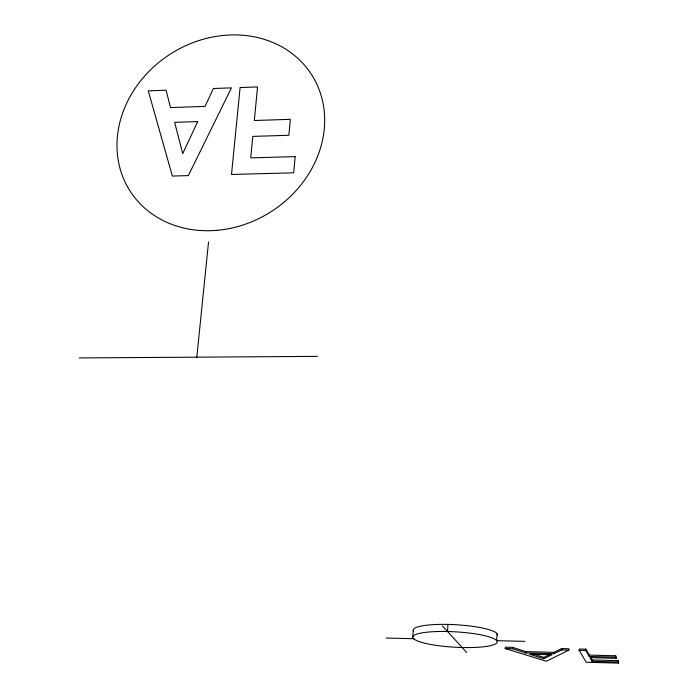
<?xml version="1.0" encoding="UTF-8"?>
<svg xmlns="http://www.w3.org/2000/svg" width="698" height="698" viewBox="0 0 698 698"><rect width="100%" height="100%" fill="white"/><g stroke="black" fill="none" stroke-linecap="round" stroke-linejoin="round"><path stroke-width="1.05" d="M618.079 661.974L592.035 661.303L589.923 657.638L616.247 658.31L615.662 657.15L589.26 656.478L589.304 655.117L585.892 649.166L579.227 649.009L579.183 650.388L586.233 662.262L618.646 663.1L618.123 660.622L592.079 659.959L590.499 657.202M618.646 663.1L618.123 660.622M615.662 657.15L615.706 655.78L589.304 655.117M616.247 658.31L615.706 655.78M592.035 661.303L592.079 659.959M589.26 656.478L585.84 650.553L585.892 649.166M568.861 650.135L568.914 648.756L561.742 648.573L553.994 652.325L525.856 651.618L512.62 647.369L505.308 647.186L505.239 648.564L546.342 661.224L568.861 650.135L561.689 649.951L553.942 653.686L525.795 652.979L512.559 648.739L505.239 648.564M561.689 649.951L561.742 648.573M553.942 653.686L553.994 652.325M543.794 658.746L551.891 654.768L529.625 654.209L543.794 658.746L543.847 657.411L550.146 654.296M525.795 652.979L525.856 651.618M512.559 648.739L512.62 647.369M497.02 633.697L496.679 640.677L524.809 641.349M447.531 631.507L447.942 624.413M412.806 637.213L413.242 630.259M196.81 357.167L208.536 241.997M79.31 357.934L317.442 356.381M386.221 638.042L413.687 638.696M579.183 650.388L585.84 650.553M532.722 653.825L543.847 657.411M442.366 625.862L466.753 652.543M413.609 631.262A42.246 7.835 3.3 0 1 448.116 624.413A42.246 7.835 3.3 0 1 496.618 633.182L497.43 634.203A42.246 7.835 3.3 0 1 497.561 635.197M295.123 156.622L293.692 172.807L231.5 174.465L240.112 87.547L257.545 86.918L254.316 120.501L290.316 119.332L288.885 135.29L252.789 136.398L250.73 157.879L295.123 156.622M213.387 88.506L205.055 106.393L170.539 107.571L166.063 90.217L148.273 90.862L172.354 176.044L188.347 175.617L231.439 87.861L213.387 88.506M197.7 121.592L182.736 153.612L174.631 122.342L197.7 121.592M414.202 639.194L413.172 638.199A42.29 7.695 3.3 0 1 447.706 631.515A42.29 7.695 3.3 0 1 496.278 640.179L497.081 641.183A42.29 7.695 3.3 0 1 462.32 647.517A42.29 7.695 3.3 0 1 414.202 639.194M217.331 230.296A107.815 93.532 -32.7 0 0 312.442 75.995A107.815 93.532 -32.7 0 0 132.681 92.153A107.815 93.532 -32.7 0 0 217.331 230.296"/></g></svg>
